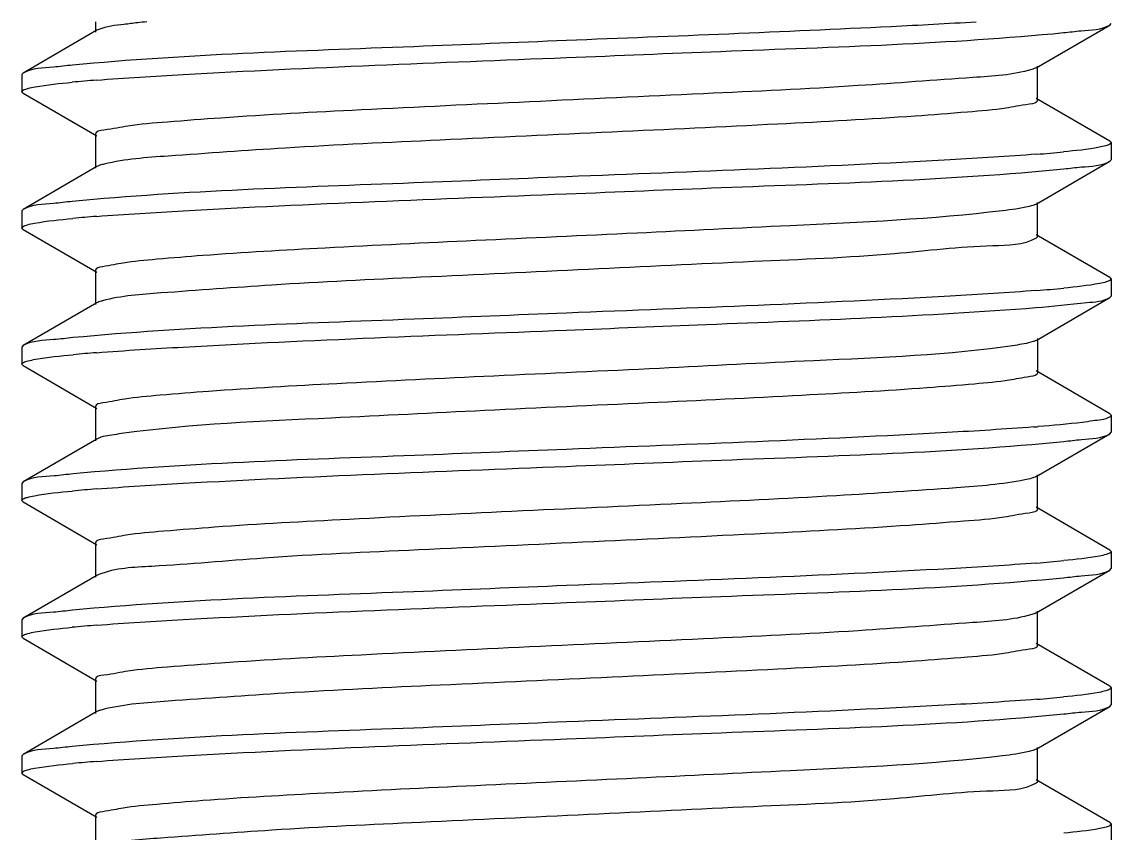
# Model space of a CAD drawing. Extents: x -1396510 to 1250330, y -1892470 to 1623980.
# Drawn here: x -1167288.6 to -1167212.4, y -49046.4 to -48989.7 of the extents above; entities that cross this region are included whole.
import ezdxf

# ---------------------------------------------------------------- set-up
doc = ezdxf.new("R2010")
doc.units = 0
doc.header["$LTSCALE"] = 1000
doc.header["$MEASUREMENT"] = 0

msp = doc.modelspace()

# ---------------------------------------------------------------- linework, layer by layer
at = {"linetype": 'Continuous'}
for p, q in [((-1167283.431, -48989.72), (-1167283.431, -48990.434)), ((-1167217.685, -48992.935), (-1167212.518, -48989.944)), ((-1167212.518, -48989.944), (-1167212.428, -48989.839)), ((-1167283.327, -48990.314), (-1167288.493, -48993.305)), ((-1167283.208, -48990.258), (-1167283.327, -48990.314)), ((-1167217.58, -48995.194), (-1167217.58, -48992.814)), ((-1167288.493, -48993.305), (-1167288.584, -48993.41)), ((-1167288.584, -48993.409), (-1167288.584, -48994.599)), ((-1167288.493, -48994.703), (-1167288.584, -48994.598)), ((-1167288.493, -48994.703), (-1167283.327, -48997.694)), ((-1167212.518, -48998.065), (-1167217.685, -48995.074)), ((-1167283.431, -48997.574), (-1167283.431, -48999.954)), ((-1167212.518, -48998.065), (-1167212.428, -48998.169)), ((-1167212.428, -48998.169), (-1167212.428, -48999.359)), ((-1167283.327, -48999.833), (-1167288.493, -49002.824)), ((-1167217.685, -49002.454), (-1167212.518, -48999.463)), ((-1167212.518, -48999.463), (-1167212.428, -48999.359)), ((-1167217.58, -49004.713), (-1167217.58, -49002.334)), ((-1167288.493, -49002.824), (-1167288.584, -49002.928)), ((-1167288.584, -49002.929), (-1167288.584, -49004.118)), ((-1167217.685, -49002.454), (-1167217.829, -49002.52)), ((-1167288.493, -49004.223), (-1167288.584, -49004.119)), ((-1167288.493, -49004.223), (-1167283.327, -49007.214)), ((-1167212.518, -49007.584), (-1167217.685, -49004.593)), ((-1167283.431, -49007.093), (-1167283.431, -49009.473)), ((-1167212.518, -49007.584), (-1167212.428, -49007.688)), ((-1167212.428, -49007.688), (-1167212.428, -49008.878)), ((-1167217.685, -49011.974), (-1167212.518, -49008.982)), ((-1167212.518, -49008.982), (-1167212.428, -49008.878)), ((-1167283.327, -49009.353), (-1167288.493, -49012.344)), ((-1167217.58, -49011.853), (-1167217.58, -49014.233)), ((-1167288.493, -49012.344), (-1167288.584, -49012.448)), ((-1167288.584, -49012.448), (-1167288.584, -49013.638)), ((-1167288.493, -49013.742), (-1167288.584, -49013.637)), ((-1167288.493, -49013.742), (-1167283.327, -49016.733)), ((-1167212.518, -49017.103), (-1167217.685, -49014.112)), ((-1167283.431, -49016.613), (-1167283.431, -49018.993)), ((-1167212.518, -49017.103), (-1167212.428, -49017.208)), ((-1167212.428, -49017.208), (-1167212.428, -49018.398)), ((-1167283.327, -49018.872), (-1167288.493, -49021.863)), ((-1167217.685, -49021.493), (-1167212.518, -49018.502)), ((-1167212.518, -49018.502), (-1167212.428, -49018.398)), ((-1167217.58, -49023.752), (-1167217.58, -49021.373)), ((-1167288.493, -49021.863), (-1167288.584, -49021.967)), ((-1167288.584, -49021.967), (-1167288.584, -49023.157)), ((-1167288.493, -49023.262), (-1167288.584, -49023.158)), ((-1167288.493, -49023.262), (-1167283.327, -49026.253)), ((-1167212.518, -49026.623), (-1167217.685, -49023.632)), ((-1167283.431, -49026.132), (-1167283.431, -49028.512)), ((-1167212.518, -49026.623), (-1167212.428, -49026.727)), ((-1167212.428, -49026.727), (-1167212.428, -49027.917)), ((-1167217.685, -49031.012), (-1167212.518, -49028.021)), ((-1167212.518, -49028.021), (-1167212.428, -49027.917)), ((-1167283.327, -49028.392), (-1167288.493, -49031.383)), ((-1167283.208, -49028.336), (-1167283.327, -49028.392)), ((-1167217.58, -49033.272), (-1167217.58, -49030.892)), ((-1167288.493, -49031.383), (-1167288.584, -49031.488)), ((-1167288.584, -49031.487), (-1167288.584, -49032.677)), ((-1167288.493, -49032.781), (-1167288.584, -49032.676)), ((-1167288.493, -49032.781), (-1167283.327, -49035.772)), ((-1167212.518, -49036.142), (-1167217.685, -49033.151)), ((-1167283.431, -49035.652), (-1167283.431, -49038.032)), ((-1167212.518, -49036.142), (-1167212.428, -49036.247)), ((-1167212.428, -49036.247), (-1167212.428, -49037.437)), ((-1167283.327, -49037.911), (-1167288.493, -49040.902)), ((-1167217.685, -49040.532), (-1167212.518, -49037.541)), ((-1167212.518, -49037.541), (-1167212.428, -49037.437)), ((-1167217.58, -49042.791), (-1167217.58, -49040.411)), ((-1167288.493, -49040.902), (-1167288.584, -49041.006)), ((-1167288.584, -49041.006), (-1167288.584, -49042.196)), ((-1167217.685, -49040.532), (-1167217.829, -49040.598)), ((-1167288.493, -49042.301), (-1167288.584, -49042.197)), ((-1167288.493, -49042.301), (-1167283.327, -49045.292)), ((-1167212.518, -49045.662), (-1167217.685, -49042.671)), ((-1167283.431, -49045.171), (-1167283.431, -49047.551)), ((-1167212.518, -49045.662), (-1167212.428, -49045.766)), ((-1167212.428, -49045.766), (-1167212.428, -49046.956))]:
    msp.add_line(p, q, dxfattribs=at)
for centre, radius, start, end in [((-1167273.246, -49054.987), 65.599, 95.77687, 96.33118), ((-1167275.026, -49100.805), 107.333, 94.45625, 95.36226), ((-1167225.623, -48896.26), 103.021, 274.4466, 275.48828), ((-1167274.933, -49111.429), 108.441, 94.45712, 95.33108), ((-1167225.568, -48906.438), 102.36, 274.44397, 275.50892), ((-1167282.002, -49012.721), 3.632, 105.09328, 106.14132), ((-1167274.882, -49121.558), 109.053, 94.458, 95.31484), ((-1167229.075, -48872.859), 145.601, 274.42336, 274.54964), ((-1167275.011, -49129.543), 107.513, 94.45712, 95.35567), ((-1167225.579, -48925.352), 102.485, 274.44134, 275.50804), ((-1167275.026, -49138.883), 107.333, 94.45625, 95.36226), ((-1167225.623, -48934.338), 103.021, 274.4466, 275.48828), ((-1167274.933, -49149.506), 108.441, 94.45712, 95.33108)]:
    msp.add_arc(centre, radius, start, end, dxfattribs=at)
for points, knots in [([(-1167280.48, -48989.788), (-1167280.802, -48989.824), (-1167281.713, -48989.945), (-1167282.651, -48990.037), (-1167283.208, -48990.258)], [0, 0, 0, 0, 0.350941, 1, 1, 1, 1]), ([(-1167221.868, -48989.74), (-1167223.849, -48989.859), (-1167233.392, -48990.361), (-1167242.941, -48990.728), (-1167250.506, -48991.029)], [0, 0, 0, 0, 0.207728, 1, 1, 1, 1]), ([(-1167215.77, -48990.479), (-1167215.357, -48990.439), (-1167214.282, -48990.286), (-1167213.11, -48990.287), (-1167212.518, -48989.944)], [0, 0, 0, 0, 0.378132, 1, 1, 1, 1]), ([(-1167250.506, -48992.219), (-1167246.911, -48992.076), (-1167235.331, -48991.579), (-1167223.729, -48991.252), (-1167215.77, -48990.479)], [0, 0, 0, 0, 0.310323, 1, 1, 1, 1]), ([(-1167250.506, -48991.029), (-1167254.063, -48991.171), (-1167265.579, -48991.662), (-1167277.114, -48992.001), (-1167285.046, -48992.751)], [0, 0, 0, 0, 0.308852, 1, 1, 1, 1]), ([(-1167283.366, -48993.797), (-1167281.348, -48993.638), (-1167270.401, -48992.975), (-1167259.441, -48992.575), (-1167250.506, -48992.219)], [0, 0, 0, 0, 0.18453, 1, 1, 1, 1]), ([(-1167285.046, -48992.751), (-1167285.486, -48992.792), (-1167286.624, -48992.953), (-1167287.868, -48992.942), (-1167288.493, -48993.305)], [0, 0, 0, 0, 0.37931, 1, 1, 1, 1]), ([(-1167217.983, -48993.051), (-1167219.309, -48993.443), (-1167223.41, -48993.684), (-1167231.031, -48994.295), (-1167241.379, -48994.765), (-1167252.968, -48995.307), (-1167264.193, -48995.835), (-1167272.701, -48996.279), (-1167278.035, -48996.697), (-1167280.94, -48996.923), (-1167282.309, -48997.233), (-1167283.43, -48997.362), (-1167283.43, -48997.574)], [0, 0, 0, 0, 0.063162, 0.185571, 0.350627, 0.535705, 0.715395, 0.865028, 0.921933, 0.964141, 0.990304, 1, 1, 1, 1]), ([(-1167217.685, -48992.935), (-1167217.725, -48992.958), (-1167217.823, -48993.001), (-1167217.925, -48993.034), (-1167217.983, -48993.051)], [0, 0, 0, 0, 0.429478, 1, 1, 1, 1]), ([(-1167288.153, -48994.371), (-1167287.988, -48994.327), (-1167286.965, -48994.124), (-1167285.925, -48994.024), (-1167285.057, -48993.942)], [0, 0, 0, 0, 0.163145, 1, 1, 1, 1]), ([(-1167288.583, -48994.598), (-1167288.582, -48994.546), (-1167288.406, -48994.437), (-1167288.263, -48994.4), (-1167288.153, -48994.371)], [0, 0, 0, 0, 0.315061, 1, 1, 1, 1]), ([(-1167217.581, -48995.194), (-1167217.581, -48995.402), (-1167218.673, -48995.533), (-1167220.011, -48995.835), (-1167222.847, -48996.06), (-1167228.064, -48996.473), (-1167236.407, -48996.912), (-1167247.455, -48997.436), (-1167258.941, -48997.965), (-1167269.298, -48998.45), (-1167277.11, -48999.016), (-1167281.358, -48999.312), (-1167282.814, -48999.66)], [0, 0, 0, 0, 0.00951, 0.035123, 0.076469, 0.132247, 0.279239, 0.456494, 0.640275, 0.805971, 0.931424, 1, 1, 1, 1]), ([(-1167212.793, -48998.379), (-1167212.947, -48998.423), (-1167213.93, -48998.63), (-1167214.931, -48998.727), (-1167215.77, -48998.808)], [0, 0, 0, 0, 0.159397, 1, 1, 1, 1]), ([(-1167212.428, -48998.169), (-1167212.429, -48998.215), (-1167212.573, -48998.317), (-1167212.699, -48998.352), (-1167212.793, -48998.379)], [0, 0, 0, 0, 0.322005, 1, 1, 1, 1]), ([(-1167217.636, -48998.971), (-1167219.653, -48999.13), (-1167230.604, -48999.792), (-1167241.567, -49000.193), (-1167250.506, -49000.549)], [0, 0, 0, 0, 0.184455, 1, 1, 1, 1]), ([(-1167282.814, -48999.66), (-1167282.918, -48999.685), (-1167283.092, -48999.731), (-1167283.263, -48999.796), (-1167283.326, -48999.833)], [0, 0, 0, 0, 0.59312, 1, 1, 1, 1]), ([(-1167250.506, -49001.739), (-1167246.905, -49001.595), (-1167235.315, -49001.098), (-1167223.702, -49000.772), (-1167215.741, -48999.995)], [0, 0, 0, 0, 0.310595, 1, 1, 1, 1]), ([(-1167215.741, -48999.995), (-1167215.331, -48999.955), (-1167214.267, -48999.804), (-1167213.105, -48999.803), (-1167212.518, -48999.463)], [0, 0, 0, 0, 0.377931, 1, 1, 1, 1]), ([(-1167250.506, -49000.549), (-1167254.065, -49000.69), (-1167265.584, -49001.182), (-1167277.123, -49001.52), (-1167285.057, -49002.271)], [0, 0, 0, 0, 0.308927, 1, 1, 1, 1]), ([(-1167285.057, -49002.271), (-1167285.495, -49002.313), (-1167286.629, -49002.473), (-1167287.87, -49002.463), (-1167288.493, -49002.824)], [0, 0, 0, 0, 0.379296, 1, 1, 1, 1]), ([(-1167283.36, -49003.316), (-1167281.343, -49003.157), (-1167270.398, -49002.495), (-1167259.44, -49002.094), (-1167250.506, -49001.739)], [0, 0, 0, 0, 0.184554, 1, 1, 1, 1]), ([(-1167220.026, -49002.921), (-1167224.953, -49003.521), (-1167233.492, -49003.88), (-1167245.765, -49004.507), (-1167256.609, -49004.987), (-1167266.706, -49005.483), (-1167274.192, -49005.899), (-1167278.817, -49006.281), (-1167281.3, -49006.501), (-1167282.487, -49006.766), (-1167283.43, -49006.909), (-1167283.431, -49007.093)], [0, 0, 0, 0, 0.234088, 0.402448, 0.579889, 0.745639, 0.880314, 0.930897, 0.968237, 0.991317, 1, 1, 1, 1]), ([(-1167217.829, -49002.52), (-1167217.94, -49002.561), (-1167218.661, -49002.756), (-1167219.403, -49002.845), (-1167220.026, -49002.921)], [0, 0, 0, 0, 0.158312, 1, 1, 1, 1]), ([(-1167288.19, -49003.9), (-1167288.025, -49003.855), (-1167286.974, -49003.641), (-1167285.905, -49003.541), (-1167285.008, -49003.457)], [0, 0, 0, 0, 0.159617, 1, 1, 1, 1]), ([(-1167288.583, -49004.119), (-1167288.583, -49004.07), (-1167288.425, -49003.964), (-1167288.291, -49003.929), (-1167288.19, -49003.9)], [0, 0, 0, 0, 0.317967, 1, 1, 1, 1]), ([(-1167217.679, -49004.831), (-1167218.561, -49005.354), (-1167222.084, -49005.328), (-1167228.508, -49006.124), (-1167238.009, -49006.475), (-1167249.022, -49007.036), (-1167260.256, -49007.547), (-1167270.236, -49008.017), (-1167277.633, -49008.588), (-1167281.621, -49008.855), (-1167282.948, -49009.213)], [0, 0, 0, 0, 0.046973, 0.152409, 0.303029, 0.479455, 0.658932, 0.818305, 0.937036, 1, 1, 1, 1]), ([(-1167217.581, -49004.713), (-1167217.581, -49004.735), (-1167217.608, -49004.786), (-1167217.652, -49004.815), (-1167217.679, -49004.831)], [0, 0, 0, 0, 0.402304, 1, 1, 1, 1]), ([(-1167212.771, -49007.892), (-1167212.922, -49007.937), (-1167213.903, -49008.147), (-1167214.902, -49008.243), (-1167215.741, -49008.325)], [0, 0, 0, 0, 0.157623, 1, 1, 1, 1]), ([(-1167212.428, -49007.688), (-1167212.428, -49007.733), (-1167212.562, -49007.831), (-1167212.682, -49007.865), (-1167212.771, -49007.892)], [0, 0, 0, 0, 0.324871, 1, 1, 1, 1]), ([(-1167217.636, -49008.49), (-1167219.653, -49008.649), (-1167230.604, -49009.312), (-1167241.567, -49009.712), (-1167250.506, -49010.068)], [0, 0, 0, 0, 0.184436, 1, 1, 1, 1]), ([(-1167217.688, -49009.684), (-1167216.501, -49009.591), (-1167214.815, -49009.356), (-1167212.996, -49009.257), (-1167212.519, -49008.982)], [0, 0, 0, 0, 0.683734, 1, 1, 1, 1]), ([(-1167283.012, -49009.231), (-1167283.073, -49009.249), (-1167283.181, -49009.284), (-1167283.284, -49009.329), (-1167283.326, -49009.353)], [0, 0, 0, 0, 0.572041, 1, 1, 1, 1]), ([(-1167250.506, -49011.258), (-1167247.246, -49011.128), (-1167236.304, -49010.677), (-1167225.354, -49010.285), (-1167217.688, -49009.684)], [0, 0, 0, 0, 0.297863, 1, 1, 1, 1]), ([(-1167250.506, -49010.068), (-1167254.056, -49010.209), (-1167265.559, -49010.7), (-1167277.081, -49011.041), (-1167285.008, -49011.786)], [0, 0, 0, 0, 0.308576, 1, 1, 1, 1]), ([(-1167283.359, -49012.835), (-1167281.342, -49012.676), (-1167270.397, -49012.014), (-1167259.439, -49011.614), (-1167250.506, -49011.258)], [0, 0, 0, 0, 0.184575, 1, 1, 1, 1]), ([(-1167285.008, -49011.786), (-1167285.453, -49011.828), (-1167286.603, -49011.99), (-1167287.861, -49011.977), (-1167288.493, -49012.344)], [0, 0, 0, 0, 0.37952, 1, 1, 1, 1]), ([(-1167217.686, -49011.974), (-1167217.75, -49012.011), (-1167218.226, -49012.188), (-1167218.728, -49012.259), (-1167219.153, -49012.323)], [0, 0, 0, 0, 0.147905, 1, 1, 1, 1]), ([(-1167288.142, -49013.407), (-1167287.975, -49013.363), (-1167286.93, -49013.158), (-1167285.869, -49013.057), (-1167284.984, -49012.974)], [0, 0, 0, 0, 0.163234, 1, 1, 1, 1]), ([(-1167219.153, -49012.323), (-1167223.803, -49013.025), (-1167232.127, -49013.303), (-1167244.268, -49013.966), (-1167255.39, -49014.448), (-1167265.873, -49014.96), (-1167273.702, -49015.384), (-1167278.56, -49015.779), (-1167281.184, -49016), (-1167282.427, -49016.281), (-1167283.432, -49016.419), (-1167283.431, -49016.613)], [0, 0, 0, 0, 0.218787, 0.386207, 0.566108, 0.736243, 0.875583, 0.928118, 0.966979, 0.991, 1, 1, 1, 1]), ([(-1167288.583, -49013.637), (-1167288.582, -49013.584), (-1167288.401, -49013.474), (-1167288.255, -49013.437), (-1167288.142, -49013.407)], [0, 0, 0, 0, 0.313847, 1, 1, 1, 1]), ([(-1167217.58, -49014.233), (-1167217.58, -49014.422), (-1167218.555, -49014.562), (-1167219.769, -49014.836), (-1167222.322, -49015.056), (-1167227.063, -49015.445), (-1167234.721, -49015.864), (-1167245.012, -49016.368), (-1167255.997, -49016.85), (-1167268.213, -49017.493), (-1167276.65, -49017.819), (-1167281.445, -49018.464)], [0, 0, 0, 0, 0.00884, 0.032379, 0.070466, 0.122006, 0.258971, 0.426878, 0.605536, 0.773444, 1, 1, 1, 1]), ([(-1167212.428, -49017.208), (-1167212.428, -49017.25), (-1167212.865, -49017.568), (-1167213.31, -49017.54), (-1167213.721, -49017.604)], [0, 0, 0, 0, 0.093121, 1, 1, 1, 1]), ([(-1167217.846, -49018.026), (-1167219.866, -49018.182), (-1167230.747, -49018.835), (-1167241.64, -49019.235), (-1167250.506, -49019.588)], [0, 0, 0, 0, 0.18595, 1, 1, 1, 1]), ([(-1167213.721, -49017.604), (-1167213.961, -49017.641), (-1167215.226, -49017.81), (-1167216.497, -49017.919), (-1167217.526, -49018.001)], [0, 0, 0, 0, 0.190828, 1, 1, 1, 1]), ([(-1167281.445, -49018.464), (-1167281.675, -49018.495), (-1167282.303, -49018.601), (-1167282.971, -49018.667), (-1167283.327, -49018.872)], [0, 0, 0, 0, 0.360643, 1, 1, 1, 1]), ([(-1167250.506, -49020.778), (-1167246.905, -49020.634), (-1167235.316, -49020.137), (-1167223.704, -49019.811), (-1167215.742, -49019.035)], [0, 0, 0, 0, 0.310578, 1, 1, 1, 1]), ([(-1167215.742, -49019.035), (-1167215.332, -49018.995), (-1167214.267, -49018.843), (-1167213.105, -49018.842), (-1167212.518, -49018.502)], [0, 0, 0, 0, 0.377935, 1, 1, 1, 1]), ([(-1167250.506, -49019.588), (-1167254.051, -49019.729), (-1167265.546, -49020.218), (-1167277.06, -49020.56), (-1167284.984, -49021.303)], [0, 0, 0, 0, 0.308379, 1, 1, 1, 1]), ([(-1167284.984, -49021.303), (-1167285.432, -49021.345), (-1167286.59, -49021.508), (-1167287.857, -49021.494), (-1167288.493, -49021.863)], [0, 0, 0, 0, 0.379704, 1, 1, 1, 1]), ([(-1167283.366, -49022.355), (-1167281.349, -49022.196), (-1167270.401, -49021.534), (-1167259.441, -49021.133), (-1167250.506, -49020.778)], [0, 0, 0, 0, 0.184524, 1, 1, 1, 1]), ([(-1167218.468, -49021.725), (-1167220.046, -49022.04), (-1167224.449, -49022.369), (-1167232.437, -49022.906), (-1167242.798, -49023.397), (-1167254.168, -49023.917), (-1167265.029, -49024.436), (-1167273.202, -49024.87), (-1167278.298, -49025.277), (-1167281.062, -49025.501), (-1167282.367, -49025.796), (-1167283.431, -49025.929), (-1167283.43, -49026.132)], [0, 0, 0, 0, 0.074051, 0.202548, 0.368862, 0.551322, 0.726125, 0.870472, 0.925123, 0.96561, 0.990669, 1, 1, 1, 1]), ([(-1167217.685, -49021.493), (-1167217.777, -49021.546), (-1167218.039, -49021.632), (-1167218.304, -49021.692), (-1167218.468, -49021.725)], [0, 0, 0, 0, 0.388593, 1, 1, 1, 1]), ([(-1167288.199, -49022.942), (-1167288.036, -49022.896), (-1167286.994, -49022.683), (-1167285.935, -49022.583), (-1167285.046, -49022.499)], [0, 0, 0, 0, 0.159226, 1, 1, 1, 1]), ([(-1167288.583, -49023.158), (-1167288.583, -49023.11), (-1167288.429, -49023.005), (-1167288.298, -49022.97), (-1167288.199, -49022.942)], [0, 0, 0, 0, 0.318631, 1, 1, 1, 1]), ([(-1167217.581, -49023.752), (-1167217.582, -49023.97), (-1167218.734, -49024.094), (-1167220.137, -49024.414), (-1167223.118, -49024.64), (-1167228.578, -49025.065), (-1167237.264, -49025.514), (-1167248.678, -49026.045), (-1167260.368, -49026.607), (-1167270.704, -49027.04), (-1167278.082, -49027.74), (-1167282.041, -49027.873), (-1167283.208, -49028.336)], [0, 0, 0, 0, 0.009911, 0.036684, 0.079861, 0.138026, 0.290611, 0.473012, 0.659513, 0.823824, 0.942824, 1, 1, 1, 1]), ([(-1167212.787, -49026.935), (-1167212.939, -49026.98), (-1167213.915, -49027.186), (-1167214.909, -49027.283), (-1167215.742, -49027.364)], [0, 0, 0, 0, 0.159145, 1, 1, 1, 1]), ([(-1167212.428, -49026.727), (-1167212.428, -49026.773), (-1167212.57, -49026.874), (-1167212.695, -49026.909), (-1167212.787, -49026.935)], [0, 0, 0, 0, 0.322656, 1, 1, 1, 1]), ([(-1167217.643, -49027.529), (-1167219.66, -49027.688), (-1167230.608, -49028.351), (-1167241.569, -49028.751), (-1167250.506, -49029.107)], [0, 0, 0, 0, 0.184477, 1, 1, 1, 1]), ([(-1167215.77, -49028.557), (-1167215.357, -49028.516), (-1167214.282, -49028.364), (-1167213.11, -49028.365), (-1167212.518, -49028.021)], [0, 0, 0, 0, 0.378132, 1, 1, 1, 1]), ([(-1167250.506, -49030.297), (-1167246.911, -49030.154), (-1167235.331, -49029.657), (-1167223.729, -49029.33), (-1167215.77, -49028.557)], [0, 0, 0, 0, 0.310323, 1, 1, 1, 1]), ([(-1167250.506, -49029.107), (-1167254.063, -49029.249), (-1167265.579, -49029.74), (-1167277.114, -49030.079), (-1167285.046, -49030.829)], [0, 0, 0, 0, 0.308852, 1, 1, 1, 1]), ([(-1167283.366, -49031.874), (-1167281.348, -49031.716), (-1167270.401, -49031.053), (-1167259.441, -49030.653), (-1167250.506, -49030.297)], [0, 0, 0, 0, 0.18453, 1, 1, 1, 1]), ([(-1167285.046, -49030.829), (-1167285.486, -49030.87), (-1167286.624, -49031.03), (-1167287.868, -49031.02), (-1167288.493, -49031.383)], [0, 0, 0, 0, 0.37931, 1, 1, 1, 1]), ([(-1167217.983, -49031.129), (-1167219.309, -49031.521), (-1167223.41, -49031.762), (-1167231.031, -49032.373), (-1167241.379, -49032.843), (-1167252.968, -49033.384), (-1167264.193, -49033.913), (-1167272.701, -49034.357), (-1167278.035, -49034.775), (-1167280.94, -49035.001), (-1167282.309, -49035.311), (-1167283.43, -49035.439), (-1167283.43, -49035.652)], [0, 0, 0, 0, 0.063162, 0.185571, 0.350627, 0.535705, 0.715395, 0.865028, 0.921933, 0.964141, 0.990304, 1, 1, 1, 1]), ([(-1167217.685, -49031.012), (-1167217.725, -49031.036), (-1167217.823, -49031.079), (-1167217.925, -49031.112), (-1167217.983, -49031.129)], [0, 0, 0, 0, 0.429478, 1, 1, 1, 1]), ([(-1167288.153, -49032.449), (-1167287.988, -49032.405), (-1167286.965, -49032.201), (-1167285.925, -49032.102), (-1167285.057, -49032.02)], [0, 0, 0, 0, 0.163145, 1, 1, 1, 1]), ([(-1167288.583, -49032.676), (-1167288.582, -49032.624), (-1167288.406, -49032.515), (-1167288.263, -49032.478), (-1167288.153, -49032.449)], [0, 0, 0, 0, 0.315061, 1, 1, 1, 1]), ([(-1167217.581, -49033.272), (-1167217.581, -49033.479), (-1167218.673, -49033.611), (-1167220.011, -49033.913), (-1167222.847, -49034.138), (-1167228.064, -49034.551), (-1167236.407, -49034.99), (-1167247.455, -49035.514), (-1167258.941, -49036.043), (-1167269.298, -49036.528), (-1167277.11, -49037.094), (-1167281.358, -49037.39), (-1167282.814, -49037.738)], [0, 0, 0, 0, 0.00951, 0.035123, 0.076469, 0.132247, 0.279239, 0.456494, 0.640275, 0.805971, 0.931424, 1, 1, 1, 1]), ([(-1167212.793, -49036.457), (-1167212.947, -49036.501), (-1167213.93, -49036.708), (-1167214.931, -49036.805), (-1167215.77, -49036.886)], [0, 0, 0, 0, 0.159397, 1, 1, 1, 1]), ([(-1167212.428, -49036.247), (-1167212.429, -49036.293), (-1167212.573, -49036.395), (-1167212.699, -49036.43), (-1167212.793, -49036.457)], [0, 0, 0, 0, 0.322005, 1, 1, 1, 1]), ([(-1167217.636, -49037.048), (-1167219.653, -49037.207), (-1167230.604, -49037.87), (-1167241.567, -49038.271), (-1167250.506, -49038.627)], [0, 0, 0, 0, 0.184455, 1, 1, 1, 1]), ([(-1167282.814, -49037.738), (-1167282.918, -49037.763), (-1167283.092, -49037.809), (-1167283.263, -49037.874), (-1167283.326, -49037.911)], [0, 0, 0, 0, 0.59312, 1, 1, 1, 1]), ([(-1167250.506, -49039.816), (-1167246.905, -49039.673), (-1167235.315, -49039.176), (-1167223.702, -49038.85), (-1167215.741, -49038.073)], [0, 0, 0, 0, 0.310595, 1, 1, 1, 1]), ([(-1167215.741, -49038.073), (-1167215.331, -49038.033), (-1167214.267, -49037.881), (-1167213.105, -49037.881), (-1167212.518, -49037.541)], [0, 0, 0, 0, 0.377931, 1, 1, 1, 1]), ([(-1167250.506, -49038.627), (-1167254.065, -49038.768), (-1167265.584, -49039.26), (-1167277.123, -49039.598), (-1167285.057, -49040.349)], [0, 0, 0, 0, 0.308927, 1, 1, 1, 1]), ([(-1167285.057, -49040.349), (-1167285.495, -49040.391), (-1167286.629, -49040.55), (-1167287.87, -49040.54), (-1167288.493, -49040.902)], [0, 0, 0, 0, 0.379296, 1, 1, 1, 1]), ([(-1167283.36, -49041.393), (-1167281.343, -49041.235), (-1167270.398, -49040.573), (-1167259.44, -49040.172), (-1167250.506, -49039.816)], [0, 0, 0, 0, 0.184554, 1, 1, 1, 1]), ([(-1167220.026, -49040.999), (-1167224.953, -49041.599), (-1167233.492, -49041.957), (-1167245.765, -49042.585), (-1167256.609, -49043.065), (-1167266.706, -49043.561), (-1167274.192, -49043.976), (-1167278.817, -49044.358), (-1167281.3, -49044.578), (-1167282.487, -49044.844), (-1167283.43, -49044.987), (-1167283.431, -49045.171)], [0, 0, 0, 0, 0.234088, 0.402448, 0.579889, 0.745639, 0.880314, 0.930897, 0.968237, 0.991317, 1, 1, 1, 1]), ([(-1167217.829, -49040.598), (-1167217.94, -49040.639), (-1167218.661, -49040.834), (-1167219.403, -49040.923), (-1167220.026, -49040.999)], [0, 0, 0, 0, 0.158312, 1, 1, 1, 1]), ([(-1167288.19, -49041.978), (-1167288.025, -49041.933), (-1167286.974, -49041.719), (-1167285.905, -49041.619), (-1167285.008, -49041.535)], [0, 0, 0, 0, 0.159617, 1, 1, 1, 1]), ([(-1167288.583, -49042.197), (-1167288.583, -49042.148), (-1167288.425, -49042.042), (-1167288.291, -49042.006), (-1167288.19, -49041.978)], [0, 0, 0, 0, 0.317967, 1, 1, 1, 1]), ([(-1167217.679, -49042.909), (-1167218.561, -49043.432), (-1167222.084, -49043.406), (-1167228.508, -49044.202), (-1167238.009, -49044.553), (-1167249.022, -49045.114), (-1167260.256, -49045.624), (-1167270.236, -49046.095), (-1167277.633, -49046.666), (-1167281.621, -49046.933), (-1167282.948, -49047.291)], [0, 0, 0, 0, 0.046973, 0.152409, 0.303029, 0.479455, 0.658932, 0.818305, 0.937036, 1, 1, 1, 1]), ([(-1167217.581, -49042.791), (-1167217.581, -49042.812), (-1167217.608, -49042.864), (-1167217.652, -49042.893), (-1167217.679, -49042.909)], [0, 0, 0, 0, 0.402304, 1, 1, 1, 1]), ([(-1167212.771, -49045.97), (-1167212.922, -49046.014), (-1167213.903, -49046.224), (-1167214.902, -49046.321), (-1167215.741, -49046.403)], [0, 0, 0, 0, 0.157623, 1, 1, 1, 1]), ([(-1167212.428, -49045.766), (-1167212.428, -49045.81), (-1167212.562, -49045.909), (-1167212.682, -49045.943), (-1167212.771, -49045.97)], [0, 0, 0, 0, 0.324871, 1, 1, 1, 1])]:
    msp.add_open_spline(points, degree=3, knots=knots, dxfattribs=at)

doc.saveas('drawing.dxf')
